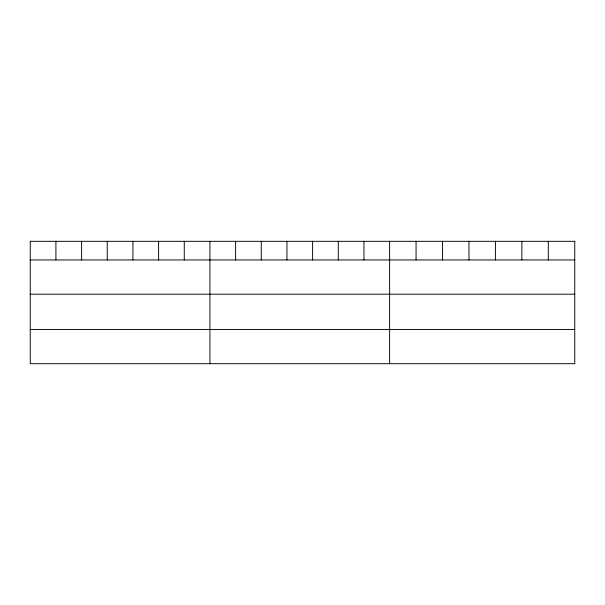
<?xml version="1.0" encoding="UTF-8"?>
<svg xmlns="http://www.w3.org/2000/svg" width="605" height="605" viewBox="0 0 605 605"><rect width="100%" height="100%" fill="white"/><g stroke="black" fill="none" stroke-linecap="round" stroke-linejoin="round"><path stroke-width="0.91" d="M30.25 259.953L574.75 259.953M30.25 294.189L574.75 294.189M30.25 329.453L574.75 329.453M548.304 241.312L548.304 259.953M521.858 241.312L521.858 259.953M495.412 241.312L495.412 259.953M468.958 241.312L468.958 259.953M442.512 241.312L442.512 259.953M416.066 241.312L416.066 259.953M389.62 241.312L389.62 363.688M363.953 241.312L363.953 259.953M338.278 241.312L338.278 259.953M312.611 241.312L312.611 259.953M286.944 241.312L286.944 259.953M261.277 241.312L261.277 259.953M235.602 241.312L235.602 259.953M209.935 241.312L209.935 363.688M184.268 241.312L184.268 259.953M158.593 241.312L158.593 259.953M132.926 241.312L132.926 259.953M107.259 241.312L107.259 259.953M81.592 241.312L81.592 259.953M55.917 241.312L55.917 259.953M574.75 241.312L30.25 241.312L30.25 363.688L574.75 363.688L574.75 241.312"/></g></svg>
